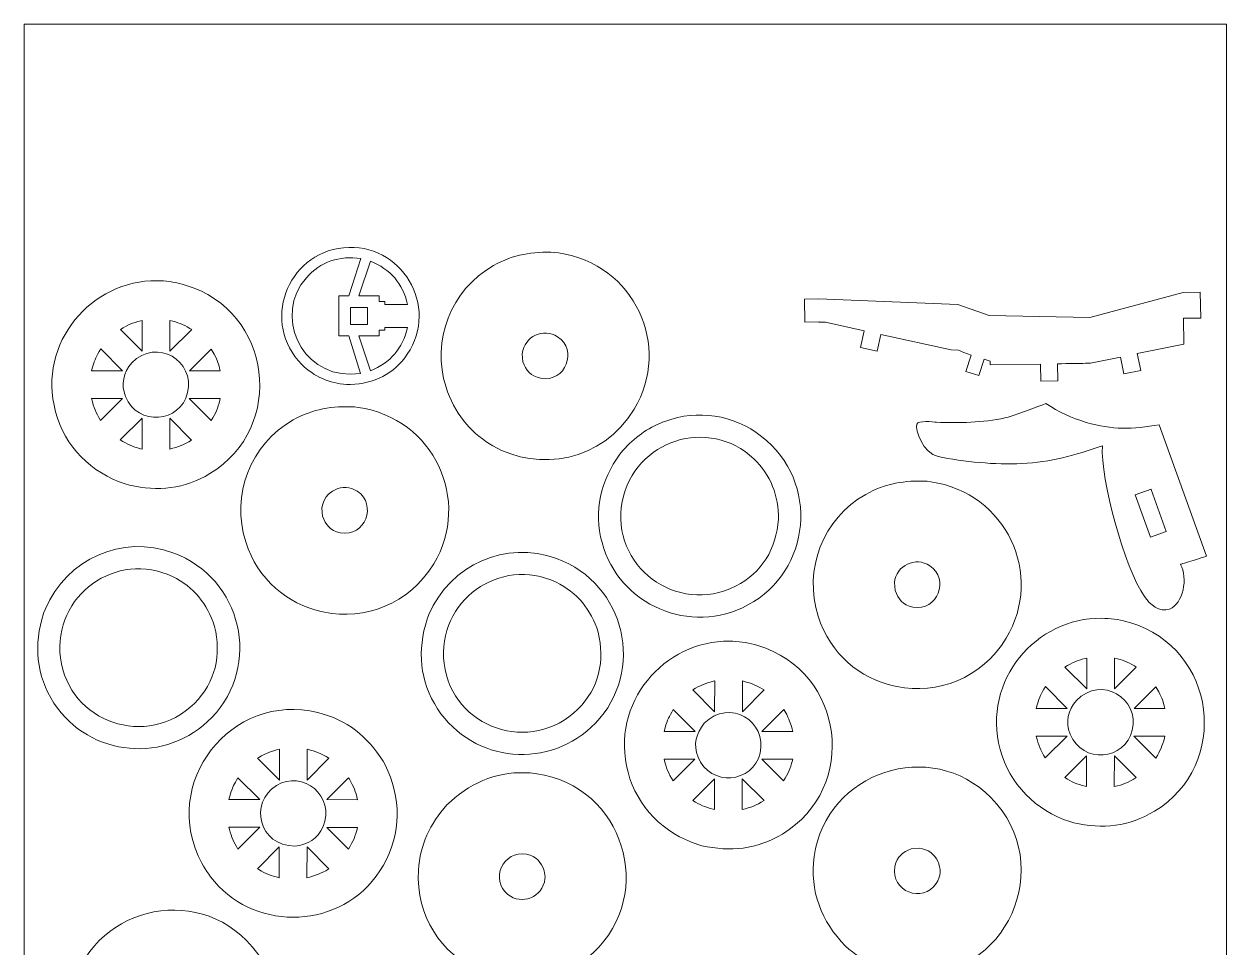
# Model space of a CAD drawing. Header units: centimetres. Extents: x -91 to 54, y -26 to 4.
# Drawn here: x 33.11 to 54.19, y -11.99 to 4.15 of the extents above; entities that cross this region are included whole.
import ezdxf

# ---------------------------------------------------------------- set-up
doc = ezdxf.new("R2010")
doc.units = ezdxf.units.CM
doc.header["$MEASUREMENT"] = 0
doc.layers.add('Camada 1', color=7, linetype='Continuous')

msp = doc.modelspace()

# ---------------------------------------------------------------- linework, layer by layer
at = {"layer": 'Camada 1', "color": 1, "lineweight": 0}
msp.add_lwpolyline([(33.11457, -25.54968), (54.11457, -25.54968), (54.11457, 4.15032), (33.11457, 4.15032), (33.11457, -25.54968)], close=True, dxfattribs=at)
at = {"layer": 'Camada 1', "lineweight": 9}
for points, knots in [([(38.74656, -2.14576), (38.74656, -2.14576), (38.80539, -2.14868), (38.80539, -2.14868), (38.80539, -2.14868), (38.80816, -2.14876), (38.81097, -2.14884), (38.81377, -2.14891), (38.81377, -2.14891), (39.22247, -2.13863), (39.57819, -1.96051), (39.80806, -1.62027), (39.80806, -1.62027), (40.37342, -0.78343), (39.70471, 0.34579), (38.69117, 0.24301), (38.69117, 0.24301), (37.69304, 0.14178), (37.25153, -1.08335), (37.96591, -1.79772), (37.96591, -1.79772), (38.18367, -2.01548), (38.44682, -2.12505), (38.74656, -2.14576)], [0, 0, 0, 0, 0.14285714, 0.14285714, 0.14285714, 0.14285714, 0.28571429, 0.28571429, 0.28571429, 0.28571429, 0.42857143, 0.42857143, 0.42857143, 0.42857143, 0.57142857, 0.57142857, 0.57142857, 0.57142857, 0.71428571, 0.71428571, 0.71428571, 0.71428571, 1, 1, 1, 1]), ([(38.99361, 0.05351), (38.62853, 0.10795), (38.28751, -0.00228), (38.04409, -0.28168), (38.04409, -0.28168), (37.47101, -0.93944), (37.94537, -1.97144), (38.81515, -1.96923), (38.81515, -1.96923), (38.81515, -1.96923), (38.98855, -1.95407), (38.98855, -1.95407), (38.98855, -1.95407), (38.98855, -1.95407), (38.78877, -1.29982), (38.78877, -1.29982), (38.78877, -1.29982), (38.78877, -1.29982), (38.61379, -1.29982), (38.61379, -1.29982), (38.61379, -1.29982), (38.61379, -1.29982), (38.61379, -0.59987), (38.61379, -0.59987), (38.61379, -0.59987), (38.61379, -0.59987), (38.78877, -0.59987), (38.78877, -0.59987), (38.78877, -0.59987), (38.78877, -0.59987), (38.99361, 0.05351), (38.99361, 0.05351)], [0, 0, 0, 0, 0.11111111, 0.11111111, 0.11111111, 0.11111111, 0.22222222, 0.22222222, 0.22222222, 0.22222222, 0.33333333, 0.33333333, 0.33333333, 0.33333333, 0.44444444, 0.44444444, 0.44444444, 0.44444444, 0.55555556, 0.55555556, 0.55555556, 0.55555556, 0.66666667, 0.66666667, 0.66666667, 0.66666667, 0.77777778, 0.77777778, 0.77777778, 0.77777778, 1, 1, 1, 1]), ([(39.81329, -0.74987), (39.72706, -0.38055), (39.5144, -0.13318), (39.16253, 0.00809), (39.16253, 0.00809), (39.16253, 0.00809), (38.96376, -0.59987), (38.96376, -0.59987), (38.96376, -0.59987), (38.96376, -0.59987), (39.31374, -0.59987), (39.31374, -0.59987), (39.31374, -0.59987), (39.31374, -0.59987), (39.31374, -0.69988), (39.31374, -0.69988), (39.31374, -0.69988), (39.31374, -0.69988), (39.41373, -0.69988), (39.41373, -0.69988), (39.41373, -0.69988), (39.41373, -0.69988), (39.41373, -0.74987), (39.41373, -0.74987), (39.41373, -0.74987), (39.41373, -0.74987), (39.81329, -0.74987), (39.81329, -0.74987)], [0, 0, 0, 0, 0.125, 0.125, 0.125, 0.125, 0.25, 0.25, 0.25, 0.25, 0.375, 0.375, 0.375, 0.375, 0.5, 0.5, 0.5, 0.5, 0.625, 0.625, 0.625, 0.625, 0.75, 0.75, 0.75, 0.75, 1, 1, 1, 1]), ([(41.24326, -3.18553), (41.24326, -3.18553), (41.30208, -3.22072), (41.30208, -3.22072), (41.30208, -3.22072), (42.10185, -3.67857), (43.2162, -3.49844), (43.76969, -2.58028), (43.76969, -2.58028), (44.43354, -1.47907), (43.77567, -0.03918), (42.45121, 0.15127), (42.45121, 0.15127), (42.45121, 0.15127), (42.38737, 0.15943), (42.38737, 0.15943), (42.38737, 0.15943), (41.99909, 0.17936), (41.65921, 0.12665), (41.31525, -0.06839), (41.31525, -0.06839), (40.56621, -0.49311), (40.22396, -1.38222), (40.48441, -2.1971), (40.48441, -2.1971), (40.62625, -2.64088), (40.90307, -2.97311), (41.24326, -3.18553)], [0, 0, 0, 0, 0.125, 0.125, 0.125, 0.125, 0.25, 0.25, 0.25, 0.25, 0.375, 0.375, 0.375, 0.375, 0.5, 0.5, 0.5, 0.5, 0.625, 0.625, 0.625, 0.625, 0.75, 0.75, 0.75, 0.75, 1, 1, 1, 1]), ([(35.49403, -0.33523), (35.49403, -0.33523), (35.43521, -0.33357), (35.43521, -0.33357), (35.43521, -0.33357), (34.29854, -0.32046), (33.33917, -1.40984), (33.66311, -2.62569), (33.66311, -2.62569), (33.8247, -3.23218), (34.28736, -3.69623), (34.88177, -3.88716), (34.88177, -3.88716), (34.88177, -3.88716), (34.95254, -3.90844), (34.95254, -3.90844), (34.95254, -3.90844), (35.45569, -4.02111), (35.91054, -3.97548), (36.35863, -3.70558), (36.35863, -3.70558), (37.69334, -2.90161), (37.45079, -0.86331), (35.92925, -0.40932), (35.92925, -0.40932), (35.78314, -0.36572), (35.63732, -0.34166), (35.49403, -0.33523)], [0, 0, 0, 0, 0.125, 0.125, 0.125, 0.125, 0.25, 0.25, 0.25, 0.25, 0.375, 0.375, 0.375, 0.375, 0.5, 0.5, 0.5, 0.5, 0.625, 0.625, 0.625, 0.625, 0.75, 0.75, 0.75, 0.75, 1, 1, 1, 1]), ([(51.39625, -1.78236), (51.39625, -1.78236), (51.45507, -1.78133), (51.45507, -1.78133), (51.45507, -1.78133), (51.59946, -1.77881), (51.74385, -1.77629), (51.74385, -1.77629), (51.74385, -1.77629), (51.74385, -1.77629), (52.26503, -1.66914), (52.26503, -1.66914), (52.26503, -1.66914), (52.26503, -1.66914), (52.32544, -1.96296), (52.32544, -1.96296), (52.32544, -1.96296), (52.32544, -1.96296), (52.61924, -1.90256), (52.61924, -1.90256), (52.61924, -1.90256), (52.61924, -1.90256), (52.55886, -1.60875), (52.55886, -1.60875), (52.55886, -1.60875), (52.55886, -1.60875), (53.37386, -1.4412), (53.37386, -1.4412), (53.37386, -1.4412), (53.37386, -1.4412), (53.36601, -0.99134), (53.36601, -0.99134), (53.36601, -0.99134), (53.36601, -0.99134), (53.66593, -0.98611), (53.66593, -0.98611), (53.66593, -0.98611), (53.66593, -0.98611), (53.65807, -0.53625), (53.65807, -0.53625), (53.65807, -0.53625), (53.65807, -0.53625), (53.35815, -0.54148), (53.35815, -0.54148), (53.35815, -0.54148), (53.35815, -0.54148), (51.72989, -0.9765), (51.72989, -0.9765), (51.72989, -0.9765), (51.72989, -0.9765), (49.97309, -0.94104), (49.97309, -0.94104), (49.97309, -0.94104), (49.97309, -0.94104), (49.42355, -0.75018), (49.42355, -0.75018), (49.42355, -0.75018), (49.42355, -0.75018), (46.9905, -0.65263), (46.9905, -0.65263), (46.9905, -0.65263), (46.9905, -0.65263), (46.7448, -0.65692), (46.7448, -0.65692), (46.7448, -0.65692), (46.7448, -0.65692), (46.75178, -1.05679), (46.75178, -1.05679), (46.75178, -1.05679), (46.75178, -1.05679), (46.99748, -1.0525), (46.99748, -1.0525), (46.99748, -1.0525), (46.99748, -1.0525), (46.9997, -1.0612), (46.9997, -1.0612), (46.9997, -1.0612), (46.9997, -1.0612), (47.11464, -1.05919), (47.11464, -1.05919), (47.11464, -1.05919), (47.11464, -1.05919), (47.78706, -1.20943), (47.78706, -1.20943), (47.78706, -1.20943), (47.78706, -1.20943), (47.72222, -1.5023), (47.72222, -1.5023), (47.72222, -1.5023), (47.72222, -1.5023), (48.01526, -1.56634), (48.01526, -1.56634), (48.01526, -1.56634), (48.01526, -1.56634), (48.07992, -1.27429), (48.07992, -1.27429), (48.07992, -1.27429), (48.07992, -1.27429), (49.30687, -1.54474), (49.30687, -1.54474), (49.30687, -1.54474), (49.30687, -1.54474), (49.43751, -1.54996), (49.43751, -1.54996), (49.43751, -1.54996), (49.43751, -1.54996), (49.52636, -1.59136), (49.52636, -1.59136), (49.52636, -1.59136), (49.52636, -1.59136), (49.65854, -1.63424), (49.65854, -1.63424), (49.65854, -1.63424), (49.65854, -1.63424), (49.56599, -1.91958), (49.56599, -1.91958), (49.56599, -1.91958), (49.56599, -1.91958), (49.78981, -1.99215), (49.78981, -1.99215), (49.78981, -1.99215), (49.78981, -1.99215), (49.88236, -1.70684), (49.88236, -1.70684), (49.88236, -1.70684), (49.88236, -1.70684), (49.98705, -1.7408), (49.98705, -1.7408), (49.98705, -1.7408), (49.98705, -1.7408), (49.98894, -1.80692), (49.98894, -1.80692), (49.98894, -1.80692), (49.98894, -1.80692), (50.86639, -1.7916), (50.86639, -1.7916), (50.86639, -1.7916), (50.86639, -1.7916), (50.87163, -2.09152), (50.87163, -2.09152), (50.87163, -2.09152), (50.87163, -2.09152), (51.17153, -2.08629), (51.17153, -2.08629), (51.17153, -2.08629), (51.17153, -2.08629), (51.1663, -1.78637), (51.1663, -1.78637), (51.1663, -1.78637), (51.1663, -1.78637), (51.27392, -1.78449), (51.39625, -1.78236)], [0, 0, 0, 0, 0.02564103, 0.02564103, 0.02564103, 0.02564103, 0.05128205, 0.05128205, 0.05128205, 0.05128205, 0.07692308, 0.07692308, 0.07692308, 0.07692308, 0.1025641, 0.1025641, 0.1025641, 0.1025641, 0.12820513, 0.12820513, 0.12820513, 0.12820513, 0.15384615, 0.15384615, 0.15384615, 0.15384615, 0.17948718, 0.17948718, 0.17948718, 0.17948718, 0.20512821, 0.20512821, 0.20512821, 0.20512821, 0.23076923, 0.23076923, 0.23076923, 0.23076923, 0.25641026, 0.25641026, 0.25641026, 0.25641026, 0.28205128, 0.28205128, 0.28205128, 0.28205128, 0.30769231, 0.30769231, 0.30769231, 0.30769231, 0.33333333, 0.33333333, 0.33333333, 0.33333333, 0.35897436, 0.35897436, 0.35897436, 0.35897436, 0.38461538, 0.38461538, 0.38461538, 0.38461538, 0.41025641, 0.41025641, 0.41025641, 0.41025641, 0.43589744, 0.43589744, 0.43589744, 0.43589744, 0.46153846, 0.46153846, 0.46153846, 0.46153846, 0.48717949, 0.48717949, 0.48717949, 0.48717949, 0.51282051, 0.51282051, 0.51282051, 0.51282051, 0.53846154, 0.53846154, 0.53846154, 0.53846154, 0.56410256, 0.56410256, 0.56410256, 0.56410256, 0.58974359, 0.58974359, 0.58974359, 0.58974359, 0.61538462, 0.61538462, 0.61538462, 0.61538462, 0.64102564, 0.64102564, 0.64102564, 0.64102564, 0.66666667, 0.66666667, 0.66666667, 0.66666667, 0.69230769, 0.69230769, 0.69230769, 0.69230769, 0.71794872, 0.71794872, 0.71794872, 0.71794872, 0.74358974, 0.74358974, 0.74358974, 0.74358974, 0.76923077, 0.76923077, 0.76923077, 0.76923077, 0.79487179, 0.79487179, 0.79487179, 0.79487179, 0.82051282, 0.82051282, 0.82051282, 0.82051282, 0.84615385, 0.84615385, 0.84615385, 0.84615385, 0.87179487, 0.87179487, 0.87179487, 0.87179487, 0.8974359, 0.8974359, 0.8974359, 0.8974359, 0.92307692, 0.92307692, 0.92307692, 0.92307692, 0.94871795, 0.94871795, 0.94871795, 0.94871795, 1, 1, 1, 1]), ([(39.11375, -1.09984), (39.11375, -1.09984), (39.11375, -0.79987), (39.11375, -0.79987), (39.11375, -0.79987), (39.11375, -0.79987), (38.81377, -0.79987), (38.81377, -0.79987), (38.81377, -0.79987), (38.81377, -0.79987), (38.81377, -1.09984), (38.81377, -1.09984), (38.81377, -1.09984), (38.81377, -1.09984), (39.11375, -1.09984), (39.11375, -1.09984)], [0, 0, 0, 0, 0.2, 0.2, 0.2, 0.2, 0.4, 0.4, 0.4, 0.4, 0.6, 0.6, 0.6, 0.6, 1, 1, 1, 1]), ([(35.15087, -1.03456), (35.00375, -1.07326), (34.92552, -1.10664), (34.79568, -1.18586), (34.79568, -1.18586), (34.79568, -1.18586), (35.17587, -1.56755), (35.17587, -1.56755), (35.17587, -1.56755), (35.17587, -1.56755), (35.17658, -1.02878), (35.17658, -1.02878), (35.17658, -1.02878), (35.17658, -1.02878), (35.15087, -1.03456), (35.15087, -1.03456)], [0, 0, 0, 0, 0.2, 0.2, 0.2, 0.2, 0.4, 0.4, 0.4, 0.4, 0.6, 0.6, 0.6, 0.6, 1, 1, 1, 1]), ([(36.00859, -1.16721), (35.88027, -1.09415), (35.80427, -1.06398), (35.66069, -1.02942), (35.66069, -1.02942), (35.66069, -1.02942), (35.65997, -1.56819), (35.65997, -1.56819), (35.65997, -1.56819), (35.65997, -1.56819), (36.04114, -1.18752), (36.04114, -1.18752), (36.04114, -1.18752), (36.04114, -1.18752), (36.00859, -1.16721), (36.00859, -1.16721)], [0, 0, 0, 0, 0.2, 0.2, 0.2, 0.2, 0.4, 0.4, 0.4, 0.4, 0.6, 0.6, 0.6, 0.6, 1, 1, 1, 1]), ([(39.1635, -1.90747), (39.51481, -1.76608), (39.72723, -1.51868), (39.81329, -1.14983), (39.81329, -1.14983), (39.81329, -1.14983), (39.41373, -1.14983), (39.41373, -1.14983), (39.41373, -1.14983), (39.41373, -1.14983), (39.41373, -1.19983), (39.41373, -1.19983), (39.41373, -1.19983), (39.41373, -1.19983), (39.31374, -1.19983), (39.31374, -1.19983), (39.31374, -1.19983), (39.31374, -1.19983), (39.31374, -1.29982), (39.31374, -1.29982), (39.31374, -1.29982), (39.31374, -1.29982), (38.96376, -1.29982), (38.96376, -1.29982), (38.96376, -1.29982), (38.96376, -1.29982), (39.1635, -1.90747), (39.1635, -1.90747)], [0, 0, 0, 0, 0.125, 0.125, 0.125, 0.125, 0.25, 0.25, 0.25, 0.25, 0.375, 0.375, 0.375, 0.375, 0.5, 0.5, 0.5, 0.5, 0.625, 0.625, 0.625, 0.625, 0.75, 0.75, 0.75, 0.75, 1, 1, 1, 1]), ([(41.82686, -1.75144), (41.88706, -1.89621), (41.95521, -2.00427), (42.13628, -2.03853), (42.13628, -2.03853), (42.57515, -2.12152), (42.78615, -1.54458), (42.43395, -1.3148), (42.43395, -1.3148), (42.18801, -1.15438), (41.8513, -1.30118), (41.81549, -1.61101), (41.81549, -1.61101), (41.81549, -1.61101), (41.82686, -1.75144), (41.82686, -1.75144)], [0, 0, 0, 0, 0.2, 0.2, 0.2, 0.2, 0.4, 0.4, 0.4, 0.4, 0.6, 0.6, 0.6, 0.6, 1, 1, 1, 1]), ([(34.99462, -1.76946), (34.85175, -1.94541), (34.7987, -2.14235), (34.88575, -2.3587), (34.88575, -2.3587), (35.09952, -2.88999), (35.84644, -2.81728), (35.97036, -2.2909), (35.97036, -2.2909), (36.10105, -1.73571), (35.4381, -1.32444), (34.99462, -1.76946)], [0, 0, 0, 0, 0.25, 0.25, 0.25, 0.25, 0.5, 0.5, 0.5, 0.5, 1, 1, 1, 1]), ([(34.30922, -1.84642), (34.30922, -1.84642), (34.29347, -1.91073), (34.29347, -1.91073), (34.29347, -1.91073), (34.29347, -1.91073), (34.83441, -1.91073), (34.83441, -1.91073), (34.83441, -1.91073), (34.83441, -1.91073), (34.45271, -1.52753), (34.45271, -1.52753), (34.45271, -1.52753), (34.37304, -1.66152), (34.35663, -1.69791), (34.30922, -1.84642)], [0, 0, 0, 0, 0.2, 0.2, 0.2, 0.2, 0.4, 0.4, 0.4, 0.4, 0.6, 0.6, 0.6, 0.6, 1, 1, 1, 1]), ([(36.43492, -1.61849), (36.43492, -1.61849), (36.38323, -1.53005), (36.38323, -1.53005), (36.38323, -1.53005), (36.38323, -1.53005), (36.00207, -1.91073), (36.00207, -1.91073), (36.00207, -1.91073), (36.00207, -1.91073), (36.54084, -1.91073), (36.54084, -1.91073), (36.54084, -1.91073), (36.50696, -1.77641), (36.49502, -1.7433), (36.43492, -1.61849)], [0, 0, 0, 0, 0.2, 0.2, 0.2, 0.2, 0.4, 0.4, 0.4, 0.4, 0.6, 0.6, 0.6, 0.6, 1, 1, 1, 1]), ([(34.83225, -2.39484), (34.83225, -2.39484), (34.29347, -2.39484), (34.29347, -2.39484), (34.29347, -2.39484), (34.33168, -2.55275), (34.36643, -2.63682), (34.45107, -2.77551), (34.45107, -2.77551), (34.45107, -2.77551), (34.83225, -2.39484), (34.83225, -2.39484)], [0, 0, 0, 0, 0.25, 0.25, 0.25, 0.25, 0.5, 0.5, 0.5, 0.5, 1, 1, 1, 1]), ([(36.53497, -2.42073), (36.53497, -2.42073), (36.54084, -2.39484), (36.54084, -2.39484), (36.54084, -2.39484), (36.54084, -2.39484), (35.99989, -2.39484), (35.99989, -2.39484), (35.99989, -2.39484), (35.99989, -2.39484), (36.38158, -2.77804), (36.38158, -2.77804), (36.38158, -2.77804), (36.46205, -2.64726), (36.49558, -2.56913), (36.53497, -2.42073)], [0, 0, 0, 0, 0.2, 0.2, 0.2, 0.2, 0.4, 0.4, 0.4, 0.4, 0.6, 0.6, 0.6, 0.6, 1, 1, 1, 1]), ([(38.3006, -6.11535), (38.3006, -6.11535), (38.35943, -6.12788), (38.35943, -6.12788), (38.35943, -6.12788), (39.05994, -6.26532), (39.83652, -5.99878), (40.26967, -5.28031), (40.26967, -5.28031), (40.93363, -4.179), (40.27544, -2.73905), (38.95119, -2.54873), (38.95119, -2.54873), (38.95119, -2.54873), (38.88737, -2.5406), (38.88737, -2.5406), (38.88737, -2.5406), (38.4992, -2.52061), (38.15906, -2.57344), (37.81524, -2.76839), (37.81524, -2.76839), (37.06621, -3.19314), (36.72394, -4.08222), (36.9844, -4.89713), (36.9844, -4.89713), (37.19821, -5.56607), (37.7187, -5.9815), (38.3006, -6.11535)], [0, 0, 0, 0, 0.125, 0.125, 0.125, 0.125, 0.25, 0.25, 0.25, 0.25, 0.375, 0.375, 0.375, 0.375, 0.5, 0.5, 0.5, 0.5, 0.625, 0.625, 0.625, 0.625, 0.75, 0.75, 0.75, 0.75, 1, 1, 1, 1]), ([(53.53541, -5.22288), (53.53541, -5.22288), (53.59164, -5.20538), (53.59164, -5.20538), (53.59164, -5.20538), (53.68704, -5.17569), (53.77034, -5.14978), (53.77034, -5.14978), (53.77034, -5.14978), (53.77034, -5.14978), (52.93839, -2.85104), (52.93839, -2.85104), (52.93839, -2.85104), (52.47931, -2.93449), (52.12126, -2.94358), (51.66688, -2.8098), (51.66688, -2.8098), (51.40524, -2.73276), (51.19171, -2.62928), (50.96321, -2.48237), (50.96321, -2.48237), (50.85646, -2.52125), (50.35362, -2.7092), (50.24617, -2.73244), (50.24617, -2.73244), (49.87534, -2.81258), (49.43042, -2.82418), (49.0504, -2.80779), (49.0504, -2.80779), (48.9925, -2.80295), (48.73, -2.76871), (48.70613, -2.84432), (48.70613, -2.84432), (48.6766, -2.93786), (48.81365, -3.35242), (49.07769, -3.40703), (49.07769, -3.40703), (49.5188, -3.49825), (50.08649, -3.55519), (50.53771, -3.52984), (50.53771, -3.52984), (51.05349, -3.50086), (51.46058, -3.39169), (51.95065, -3.21951), (51.95065, -3.21951), (51.90647, -3.7938), (52.34088, -5.36221), (52.68547, -5.85529), (52.68547, -5.85529), (52.78052, -5.99131), (52.94224, -6.14028), (53.12365, -6.07294), (53.12365, -6.07294), (53.35778, -5.98604), (53.4489, -5.52775), (53.31433, -5.29166), (53.31433, -5.29166), (53.31433, -5.29166), (53.42377, -5.25763), (53.53541, -5.22288)], [0, 0, 0, 0, 0.0625, 0.0625, 0.0625, 0.0625, 0.125, 0.125, 0.125, 0.125, 0.1875, 0.1875, 0.1875, 0.1875, 0.25, 0.25, 0.25, 0.25, 0.3125, 0.3125, 0.3125, 0.3125, 0.375, 0.375, 0.375, 0.375, 0.4375, 0.4375, 0.4375, 0.4375, 0.5, 0.5, 0.5, 0.5, 0.5625, 0.5625, 0.5625, 0.5625, 0.625, 0.625, 0.625, 0.625, 0.6875, 0.6875, 0.6875, 0.6875, 0.75, 0.75, 0.75, 0.75, 0.8125, 0.8125, 0.8125, 0.8125, 0.875, 0.875, 0.875, 0.875, 1, 1, 1, 1]), ([(35.14794, -3.27029), (35.14794, -3.27029), (35.17361, -3.27615), (35.17361, -3.27615), (35.17361, -3.27615), (35.17361, -3.27615), (35.17432, -2.73739), (35.17432, -2.73739), (35.17432, -2.73739), (35.17432, -2.73739), (34.79317, -3.11805), (34.79317, -3.11805), (34.79317, -3.11805), (34.92269, -3.19758), (35.00103, -3.23123), (35.14794, -3.27029)], [0, 0, 0, 0, 0.2, 0.2, 0.2, 0.2, 0.4, 0.4, 0.4, 0.4, 0.6, 0.6, 0.6, 0.6, 1, 1, 1, 1]), ([(35.65844, -2.73802), (35.65844, -2.73802), (35.65772, -3.27679), (35.65772, -3.27679), (35.65772, -3.27679), (35.81571, -3.23885), (35.89978, -3.20412), (36.03862, -3.1197), (36.03862, -3.1197), (36.03862, -3.1197), (35.65844, -2.73802), (35.65844, -2.73802)], [0, 0, 0, 0, 0.25, 0.25, 0.25, 0.25, 0.5, 0.5, 0.5, 0.5, 1, 1, 1, 1]), ([(44.32239, -2.78633), (44.32239, -2.78633), (44.2674, -2.8072), (44.2674, -2.8072), (44.2674, -2.8072), (44.00964, -2.90994), (43.77119, -3.07501), (43.57507, -3.30003), (43.57507, -3.30003), (43.57507, -3.30003), (43.51903, -3.36722), (43.51903, -3.36722), (43.51903, -3.36722), (43.18893, -3.8259), (43.05926, -4.36088), (43.20923, -4.91183), (43.20923, -4.91183), (43.50819, -6.01014), (44.75096, -6.54071), (45.75724, -6.00175), (45.75724, -6.00175), (46.8596, -5.41132), (47.01833, -3.85501), (45.99681, -3.05419), (45.99681, -3.05419), (45.50547, -2.66901), (44.87422, -2.58731), (44.32239, -2.78633)], [0, 0, 0, 0, 0.125, 0.125, 0.125, 0.125, 0.25, 0.25, 0.25, 0.25, 0.375, 0.375, 0.375, 0.375, 0.5, 0.5, 0.5, 0.5, 0.625, 0.625, 0.625, 0.625, 0.75, 0.75, 0.75, 0.75, 1, 1, 1, 1]), ([(46.2914, -4.50298), (46.29074, -4.09393), (46.16146, -3.73362), (45.86131, -3.44804), (45.86131, -3.44804), (45.08066, -2.70529), (43.77053, -3.11065), (43.56197, -4.19685), (43.56197, -4.19685), (43.34771, -5.3127), (44.5125, -6.19278), (45.54074, -5.67453), (45.54074, -5.67453), (46.00472, -5.44068), (46.25365, -5.01596), (46.2914, -4.50298)], [0, 0, 0, 0, 0.2, 0.2, 0.2, 0.2, 0.4, 0.4, 0.4, 0.4, 0.6, 0.6, 0.6, 0.6, 1, 1, 1, 1]), ([(38.32685, -4.45142), (38.38705, -4.59622), (38.45524, -4.70428), (38.63628, -4.73853), (38.63628, -4.73853), (39.07518, -4.82154), (39.28611, -4.2445), (38.93393, -4.01481), (38.93393, -4.01481), (38.68774, -3.85425), (38.35124, -4.00146), (38.31547, -4.31104), (38.31547, -4.31104), (38.31547, -4.31104), (38.32685, -4.45142), (38.32685, -4.45142)], [0, 0, 0, 0, 0.2, 0.2, 0.2, 0.2, 0.4, 0.4, 0.4, 0.4, 0.6, 0.6, 0.6, 0.6, 1, 1, 1, 1]), ([(48.3006, -7.41535), (48.3006, -7.41535), (48.35943, -7.42788), (48.35943, -7.42788), (48.35943, -7.42788), (49.05995, -7.56532), (49.83652, -7.29877), (50.26967, -6.5803), (50.26967, -6.5803), (50.93363, -5.479), (50.27544, -4.03904), (48.95119, -3.84873), (48.95119, -3.84873), (48.95119, -3.84873), (48.88737, -3.8406), (48.88737, -3.8406), (48.88737, -3.8406), (48.4992, -3.82061), (48.15906, -3.87343), (47.81524, -4.06839), (47.81524, -4.06839), (47.06622, -4.49314), (46.72395, -5.38222), (46.9844, -6.19713), (46.9844, -6.19713), (47.19822, -6.86607), (47.7187, -7.28149), (48.3006, -7.41535)], [0, 0, 0, 0, 0.125, 0.125, 0.125, 0.125, 0.25, 0.25, 0.25, 0.25, 0.375, 0.375, 0.375, 0.375, 0.5, 0.5, 0.5, 0.5, 0.625, 0.625, 0.625, 0.625, 0.75, 0.75, 0.75, 0.75, 1, 1, 1, 1]), ([(52.80341, -3.98305), (52.80341, -3.98305), (52.80138, -3.97753), (52.80138, -3.97753), (52.80138, -3.97753), (52.80138, -3.97753), (52.52416, -4.0762), (52.52416, -4.0762), (52.52416, -4.0762), (52.52416, -4.0762), (52.78719, -4.8156), (52.78719, -4.8156), (52.78719, -4.8156), (52.78719, -4.8156), (53.06438, -4.71665), (53.06438, -4.71665), (53.06438, -4.71665), (53.06438, -4.71665), (52.80341, -3.98305), (52.80341, -3.98305)], [0, 0, 0, 0, 0.16666667, 0.16666667, 0.16666667, 0.16666667, 0.33333333, 0.33333333, 0.33333333, 0.33333333, 0.5, 0.5, 0.5, 0.5, 0.66666667, 0.66666667, 0.66666667, 0.66666667, 1, 1, 1, 1]), ([(33.48541, -6.07029), (33.48541, -6.07029), (33.46037, -6.13284), (33.46037, -6.13284), (33.46037, -6.13284), (33.45603, -6.14365), (33.45289, -6.15152), (33.45289, -6.15152), (33.45289, -6.15152), (33.28067, -6.68973), (33.3227, -7.23867), (33.63556, -7.71624), (33.63556, -7.71624), (34.25936, -8.6685), (35.60508, -8.78892), (36.39566, -7.96545), (36.39566, -7.96545), (37.26125, -7.06387), (36.93224, -5.53442), (35.71267, -5.08813), (35.71267, -5.08813), (34.83026, -4.76523), (33.85864, -5.19424), (33.48541, -6.07029)], [0, 0, 0, 0, 0.14285714, 0.14285714, 0.14285714, 0.14285714, 0.28571429, 0.28571429, 0.28571429, 0.28571429, 0.42857143, 0.42857143, 0.42857143, 0.42857143, 0.57142857, 0.57142857, 0.57142857, 0.57142857, 0.71428571, 0.71428571, 0.71428571, 0.71428571, 1, 1, 1, 1]), ([(36.44054, -6.37498), (36.31349, -5.98618), (36.07923, -5.68341), (35.7055, -5.50458), (35.7055, -5.50458), (34.73274, -5.03914), (33.61279, -5.83065), (33.7501, -6.92727), (33.7501, -6.92727), (33.89125, -8.05479), (35.271, -8.53177), (36.08865, -7.72115), (36.08865, -7.72115), (36.45765, -7.35532), (36.56317, -6.87455), (36.44054, -6.37498)], [0, 0, 0, 0, 0.2, 0.2, 0.2, 0.2, 0.4, 0.4, 0.4, 0.4, 0.6, 0.6, 0.6, 0.6, 1, 1, 1, 1]), ([(40.18541, -6.17029), (40.18541, -6.17029), (40.16037, -6.23284), (40.16037, -6.23284), (40.16037, -6.23284), (40.15603, -6.24365), (40.15289, -6.25152), (40.15289, -6.25152), (40.15289, -6.25152), (39.98066, -6.78973), (40.0227, -7.33866), (40.33556, -7.81624), (40.33556, -7.81624), (40.95936, -8.7685), (42.30507, -8.88892), (43.09566, -8.06545), (43.09566, -8.06545), (43.96124, -7.16387), (43.63223, -5.63442), (42.41267, -5.18813), (42.41267, -5.18813), (41.53026, -4.86523), (40.55863, -5.29424), (40.18541, -6.17029)], [0, 0, 0, 0, 0.14285714, 0.14285714, 0.14285714, 0.14285714, 0.28571429, 0.28571429, 0.28571429, 0.28571429, 0.42857143, 0.42857143, 0.42857143, 0.42857143, 0.57142857, 0.57142857, 0.57142857, 0.57142857, 0.71428571, 0.71428571, 0.71428571, 0.71428571, 1, 1, 1, 1]), ([(43.14054, -6.47497), (43.01349, -6.08618), (42.77922, -5.7834), (42.40549, -5.60458), (42.40549, -5.60458), (41.43274, -5.13914), (40.31278, -5.93065), (40.4501, -7.02726), (40.4501, -7.02726), (40.59125, -8.15479), (41.971, -8.63177), (42.78864, -7.82115), (42.78864, -7.82115), (43.15764, -7.45532), (43.26316, -6.97455), (43.14054, -6.47497)], [0, 0, 0, 0, 0.2, 0.2, 0.2, 0.2, 0.4, 0.4, 0.4, 0.4, 0.6, 0.6, 0.6, 0.6, 1, 1, 1, 1]), ([(48.32685, -5.75142), (48.38705, -5.89622), (48.45524, -6.00428), (48.63629, -6.03853), (48.63629, -6.03853), (49.07518, -6.12154), (49.28611, -5.54449), (48.93393, -5.31481), (48.93393, -5.31481), (48.68775, -5.15424), (48.35124, -5.30146), (48.31547, -5.61103), (48.31547, -5.61103), (48.31547, -5.61103), (48.32685, -5.75142), (48.32685, -5.75142)], [0, 0, 0, 0, 0.2, 0.2, 0.2, 0.2, 0.4, 0.4, 0.4, 0.4, 0.6, 0.6, 0.6, 0.6, 1, 1, 1, 1]), ([(51.99403, -6.23523), (51.99403, -6.23523), (51.9352, -6.23357), (51.9352, -6.23357), (51.9352, -6.23357), (50.79853, -6.22046), (49.83917, -7.30984), (50.16311, -8.52569), (50.16311, -8.52569), (50.3247, -9.13218), (50.78736, -9.59623), (51.38177, -9.78716), (51.38177, -9.78716), (51.38177, -9.78716), (51.45253, -9.80844), (51.45253, -9.80844), (51.45253, -9.80844), (51.95569, -9.92111), (52.41053, -9.87548), (52.85863, -9.60558), (52.85863, -9.60558), (54.19333, -8.8016), (53.95079, -6.76331), (52.42925, -6.30932), (52.42925, -6.30932), (52.28313, -6.26572), (52.13732, -6.24166), (51.99403, -6.23523)], [0, 0, 0, 0, 0.125, 0.125, 0.125, 0.125, 0.25, 0.25, 0.25, 0.25, 0.375, 0.375, 0.375, 0.375, 0.5, 0.5, 0.5, 0.5, 0.625, 0.625, 0.625, 0.625, 0.75, 0.75, 0.75, 0.75, 1, 1, 1, 1]), ([(45.49403, -6.63523), (45.49403, -6.63523), (45.4352, -6.63357), (45.4352, -6.63357), (45.4352, -6.63357), (44.29853, -6.62047), (43.33917, -7.70984), (43.66311, -8.92569), (43.66311, -8.92569), (43.8247, -9.53219), (44.28735, -9.99623), (44.88177, -10.18716), (44.88177, -10.18716), (44.88177, -10.18716), (44.95253, -10.20844), (44.95253, -10.20844), (44.95253, -10.20844), (45.45568, -10.32111), (45.91053, -10.27548), (46.35863, -10.00559), (46.35863, -10.00559), (47.69333, -9.20161), (47.45079, -7.16331), (45.92925, -6.70933), (45.92925, -6.70933), (45.78313, -6.66573), (45.63732, -6.64167), (45.49403, -6.63523)], [0, 0, 0, 0, 0.125, 0.125, 0.125, 0.125, 0.25, 0.25, 0.25, 0.25, 0.375, 0.375, 0.375, 0.375, 0.5, 0.5, 0.5, 0.5, 0.625, 0.625, 0.625, 0.625, 0.75, 0.75, 0.75, 0.75, 1, 1, 1, 1]), ([(51.65086, -6.93456), (51.50375, -6.97326), (51.42552, -7.00664), (51.29568, -7.08586), (51.29568, -7.08586), (51.29568, -7.08586), (51.67586, -7.46755), (51.67586, -7.46755), (51.67586, -7.46755), (51.67586, -7.46755), (51.67658, -6.92878), (51.67658, -6.92878), (51.67658, -6.92878), (51.67658, -6.92878), (51.65086, -6.93456), (51.65086, -6.93456)], [0, 0, 0, 0, 0.2, 0.2, 0.2, 0.2, 0.4, 0.4, 0.4, 0.4, 0.6, 0.6, 0.6, 0.6, 1, 1, 1, 1]), ([(52.50859, -7.0672), (52.38026, -6.99415), (52.30426, -6.96398), (52.16069, -6.92942), (52.16069, -6.92942), (52.16069, -6.92942), (52.15997, -7.46819), (52.15997, -7.46819), (52.15997, -7.46819), (52.15997, -7.46819), (52.54113, -7.08752), (52.54113, -7.08752), (52.54113, -7.08752), (52.54113, -7.08752), (52.50859, -7.0672), (52.50859, -7.0672)], [0, 0, 0, 0, 0.2, 0.2, 0.2, 0.2, 0.4, 0.4, 0.4, 0.4, 0.6, 0.6, 0.6, 0.6, 1, 1, 1, 1]), ([(45.15086, -7.33456), (45.00374, -7.37327), (44.92552, -7.40664), (44.79567, -7.48587), (44.79567, -7.48587), (44.79567, -7.48587), (45.17586, -7.86755), (45.17586, -7.86755), (45.17586, -7.86755), (45.17586, -7.86755), (45.17658, -7.32879), (45.17658, -7.32879), (45.17658, -7.32879), (45.17658, -7.32879), (45.15086, -7.33456), (45.15086, -7.33456)], [0, 0, 0, 0, 0.2, 0.2, 0.2, 0.2, 0.4, 0.4, 0.4, 0.4, 0.6, 0.6, 0.6, 0.6, 1, 1, 1, 1]), ([(46.00859, -7.46721), (45.88026, -7.39415), (45.80426, -7.36399), (45.66068, -7.32942), (45.66068, -7.32942), (45.66068, -7.32942), (45.65997, -7.8682), (45.65997, -7.8682), (45.65997, -7.8682), (45.65997, -7.8682), (46.04113, -7.48753), (46.04113, -7.48753), (46.04113, -7.48753), (46.04113, -7.48753), (46.00859, -7.46721), (46.00859, -7.46721)], [0, 0, 0, 0, 0.2, 0.2, 0.2, 0.2, 0.4, 0.4, 0.4, 0.4, 0.6, 0.6, 0.6, 0.6, 1, 1, 1, 1]), ([(51.49462, -7.66946), (51.35175, -7.8454), (51.2987, -8.04235), (51.38575, -8.2587), (51.38575, -8.2587), (51.59952, -8.78999), (52.34644, -8.71728), (52.47036, -8.1909), (52.47036, -8.1909), (52.60105, -7.63571), (51.9381, -7.22444), (51.49462, -7.66946)], [0, 0, 0, 0, 0.25, 0.25, 0.25, 0.25, 0.5, 0.5, 0.5, 0.5, 1, 1, 1, 1]), ([(36.47536, -10.87652), (36.47536, -10.87652), (36.51578, -10.91929), (36.51578, -10.91929), (36.51578, -10.91929), (37.31026, -11.7323), (38.75894, -11.64037), (39.38962, -10.55158), (39.38962, -10.55158), (39.70421, -10.00846), (39.70519, -9.35318), (39.41989, -8.79786), (39.41989, -8.79786), (39.41989, -8.79786), (39.3849, -8.73277), (39.3849, -8.73277), (39.3849, -8.73277), (39.10879, -8.29732), (38.75489, -8.00796), (38.2472, -7.88196), (38.2472, -7.88196), (36.73492, -7.50667), (35.46513, -9.11947), (36.22, -10.51638), (36.22, -10.51638), (36.2925, -10.65053), (36.37859, -10.77065), (36.47536, -10.87652)], [0, 0, 0, 0, 0.125, 0.125, 0.125, 0.125, 0.25, 0.25, 0.25, 0.25, 0.375, 0.375, 0.375, 0.375, 0.5, 0.5, 0.5, 0.5, 0.625, 0.625, 0.625, 0.625, 0.75, 0.75, 0.75, 0.75, 1, 1, 1, 1]), ([(50.80922, -7.74642), (50.80922, -7.74642), (50.79346, -7.81073), (50.79346, -7.81073), (50.79346, -7.81073), (50.79346, -7.81073), (51.3344, -7.81073), (51.3344, -7.81073), (51.3344, -7.81073), (51.3344, -7.81073), (50.95271, -7.42753), (50.95271, -7.42753), (50.95271, -7.42753), (50.87304, -7.56152), (50.85663, -7.59791), (50.80922, -7.74642)], [0, 0, 0, 0, 0.2, 0.2, 0.2, 0.2, 0.4, 0.4, 0.4, 0.4, 0.6, 0.6, 0.6, 0.6, 1, 1, 1, 1]), ([(52.93492, -7.51849), (52.93492, -7.51849), (52.88323, -7.43005), (52.88323, -7.43005), (52.88323, -7.43005), (52.88323, -7.43005), (52.50206, -7.81073), (52.50206, -7.81073), (52.50206, -7.81073), (52.50206, -7.81073), (53.04084, -7.81073), (53.04084, -7.81073), (53.04084, -7.81073), (53.00696, -7.6764), (52.99502, -7.6433), (52.93492, -7.51849)], [0, 0, 0, 0, 0.2, 0.2, 0.2, 0.2, 0.4, 0.4, 0.4, 0.4, 0.6, 0.6, 0.6, 0.6, 1, 1, 1, 1]), ([(44.99461, -8.06947), (44.85174, -8.24541), (44.7987, -8.44235), (44.88574, -8.6587), (44.88574, -8.6587), (45.09952, -9.19), (45.84644, -9.11728), (45.97035, -8.5909), (45.97035, -8.5909), (46.10105, -8.03571), (45.4381, -7.62444), (44.99461, -8.06947)], [0, 0, 0, 0, 0.25, 0.25, 0.25, 0.25, 0.5, 0.5, 0.5, 0.5, 1, 1, 1, 1]), ([(44.30921, -8.14642), (44.30921, -8.14642), (44.29346, -8.21074), (44.29346, -8.21074), (44.29346, -8.21074), (44.29346, -8.21074), (44.8344, -8.21074), (44.8344, -8.21074), (44.8344, -8.21074), (44.8344, -8.21074), (44.45271, -7.82754), (44.45271, -7.82754), (44.45271, -7.82754), (44.37304, -7.96153), (44.35663, -7.99791), (44.30921, -8.14642)], [0, 0, 0, 0, 0.2, 0.2, 0.2, 0.2, 0.4, 0.4, 0.4, 0.4, 0.6, 0.6, 0.6, 0.6, 1, 1, 1, 1]), ([(46.43492, -7.91849), (46.43492, -7.91849), (46.38323, -7.83006), (46.38323, -7.83006), (46.38323, -7.83006), (46.38323, -7.83006), (46.00206, -8.21074), (46.00206, -8.21074), (46.00206, -8.21074), (46.00206, -8.21074), (46.54084, -8.21074), (46.54084, -8.21074), (46.54084, -8.21074), (46.50695, -8.07641), (46.49501, -8.0433), (46.43492, -7.91849)], [0, 0, 0, 0, 0.2, 0.2, 0.2, 0.2, 0.4, 0.4, 0.4, 0.4, 0.6, 0.6, 0.6, 0.6, 1, 1, 1, 1]), ([(48.54232, -12.45779), (48.54232, -12.45779), (48.60115, -12.46221), (48.60115, -12.46221), (48.60115, -12.46221), (50.26467, -12.56174), (51.17664, -10.55433), (50.00042, -9.36657), (50.00042, -9.36657), (48.95754, -8.31347), (47.12852, -8.90625), (46.91556, -10.39682), (46.91556, -10.39682), (46.83028, -10.99365), (47.04355, -11.53807), (47.46225, -11.96375), (47.46225, -11.96375), (47.78044, -12.24427), (48.11987, -12.41942), (48.54232, -12.45779)], [0, 0, 0, 0, 0.16666667, 0.16666667, 0.16666667, 0.16666667, 0.33333333, 0.33333333, 0.33333333, 0.33333333, 0.5, 0.5, 0.5, 0.5, 0.66666667, 0.66666667, 0.66666667, 0.66666667, 1, 1, 1, 1]), ([(51.33225, -8.29484), (51.33225, -8.29484), (50.79346, -8.29484), (50.79346, -8.29484), (50.79346, -8.29484), (50.83168, -8.45275), (50.86643, -8.53682), (50.95106, -8.67551), (50.95106, -8.67551), (50.95106, -8.67551), (51.33225, -8.29484), (51.33225, -8.29484)], [0, 0, 0, 0, 0.25, 0.25, 0.25, 0.25, 0.5, 0.5, 0.5, 0.5, 1, 1, 1, 1]), ([(53.03497, -8.32073), (53.03497, -8.32073), (53.04084, -8.29484), (53.04084, -8.29484), (53.04084, -8.29484), (53.04084, -8.29484), (52.49989, -8.29484), (52.49989, -8.29484), (52.49989, -8.29484), (52.49989, -8.29484), (52.88158, -8.67804), (52.88158, -8.67804), (52.88158, -8.67804), (52.96205, -8.54726), (52.99558, -8.46913), (53.03497, -8.32073)], [0, 0, 0, 0, 0.2, 0.2, 0.2, 0.2, 0.4, 0.4, 0.4, 0.4, 0.6, 0.6, 0.6, 0.6, 1, 1, 1, 1]), ([(37.21398, -8.66579), (37.21398, -8.66579), (37.19152, -8.67995), (37.19152, -8.67995), (37.19152, -8.67995), (37.19152, -8.67995), (37.57403, -9.06246), (37.57403, -9.06246), (37.57403, -9.06246), (37.57403, -9.06246), (37.5751, -8.5216), (37.5751, -8.5216), (37.5751, -8.5216), (37.42572, -8.55717), (37.34677, -8.58871), (37.21398, -8.66579)], [0, 0, 0, 0, 0.2, 0.2, 0.2, 0.2, 0.4, 0.4, 0.4, 0.4, 0.6, 0.6, 0.6, 0.6, 1, 1, 1, 1]), ([(38.05813, -9.06124), (38.05813, -9.06124), (38.43961, -8.68077), (38.43961, -8.68077), (38.43961, -8.68077), (38.30107, -8.59589), (38.21707, -8.561), (38.0592, -8.52252), (38.0592, -8.52252), (38.0592, -8.52252), (38.05813, -9.06124), (38.05813, -9.06124)], [0, 0, 0, 0, 0.25, 0.25, 0.25, 0.25, 0.5, 0.5, 0.5, 0.5, 1, 1, 1, 1]), ([(51.64793, -9.17029), (51.64793, -9.17029), (51.6736, -9.17615), (51.6736, -9.17615), (51.6736, -9.17615), (51.6736, -9.17615), (51.67432, -8.63739), (51.67432, -8.63739), (51.67432, -8.63739), (51.67432, -8.63739), (51.29317, -9.01805), (51.29317, -9.01805), (51.29317, -9.01805), (51.42269, -9.09758), (51.50103, -9.13123), (51.64793, -9.17029)], [0, 0, 0, 0, 0.2, 0.2, 0.2, 0.2, 0.4, 0.4, 0.4, 0.4, 0.6, 0.6, 0.6, 0.6, 1, 1, 1, 1]), ([(52.15844, -8.63802), (52.15844, -8.63802), (52.15772, -9.17679), (52.15772, -9.17679), (52.15772, -9.17679), (52.31571, -9.13885), (52.39978, -9.10412), (52.53862, -9.0197), (52.53862, -9.0197), (52.53862, -9.0197), (52.15844, -8.63802), (52.15844, -8.63802)], [0, 0, 0, 0, 0.25, 0.25, 0.25, 0.25, 0.5, 0.5, 0.5, 0.5, 1, 1, 1, 1]), ([(44.83225, -8.69484), (44.83225, -8.69484), (44.29346, -8.69484), (44.29346, -8.69484), (44.29346, -8.69484), (44.33167, -8.85275), (44.36643, -8.93682), (44.45106, -9.07551), (44.45106, -9.07551), (44.45106, -9.07551), (44.83225, -8.69484), (44.83225, -8.69484)], [0, 0, 0, 0, 0.25, 0.25, 0.25, 0.25, 0.5, 0.5, 0.5, 0.5, 1, 1, 1, 1]), ([(46.53497, -8.72074), (46.53497, -8.72074), (46.54084, -8.69484), (46.54084, -8.69484), (46.54084, -8.69484), (46.54084, -8.69484), (45.99988, -8.69484), (45.99988, -8.69484), (45.99988, -8.69484), (45.99988, -8.69484), (46.38158, -9.07804), (46.38158, -9.07804), (46.38158, -9.07804), (46.46205, -8.94727), (46.49558, -8.86914), (46.53497, -8.72074)], [0, 0, 0, 0, 0.2, 0.2, 0.2, 0.2, 0.4, 0.4, 0.4, 0.4, 0.6, 0.6, 0.6, 0.6, 1, 1, 1, 1]), ([(36.71745, -9.30381), (36.71745, -9.30381), (36.69147, -9.40289), (36.69147, -9.40289), (36.69147, -9.40289), (36.69147, -9.40289), (37.23018, -9.40323), (37.23018, -9.40323), (37.23018, -9.40323), (37.23018, -9.40323), (36.84921, -9.02226), (36.84921, -9.02226), (36.84921, -9.02226), (36.77818, -9.14121), (36.76321, -9.17306), (36.71745, -9.30381)], [0, 0, 0, 0, 0.2, 0.2, 0.2, 0.2, 0.4, 0.4, 0.4, 0.4, 0.6, 0.6, 0.6, 0.6, 1, 1, 1, 1]), ([(37.84266, -10.2155), (38.06809, -10.19212), (38.24486, -10.09037), (38.33629, -9.87583), (38.33629, -9.87583), (38.56081, -9.34899), (37.98124, -8.87226), (37.52141, -9.15684), (37.52141, -9.15684), (37.03642, -9.457), (37.21439, -10.21659), (37.84266, -10.2155)], [0, 0, 0, 0, 0.25, 0.25, 0.25, 0.25, 0.5, 0.5, 0.5, 0.5, 1, 1, 1, 1]), ([(38.79549, -9.04585), (38.79549, -9.04585), (38.78148, -9.02355), (38.78148, -9.02355), (38.78148, -9.02355), (38.78148, -9.02355), (38.40002, -9.404), (38.40002, -9.404), (38.40002, -9.404), (38.40002, -9.404), (38.9387, -9.40435), (38.9387, -9.40435), (38.9387, -9.40435), (38.90335, -9.25653), (38.87175, -9.17734), (38.79549, -9.04585)], [0, 0, 0, 0, 0.2, 0.2, 0.2, 0.2, 0.4, 0.4, 0.4, 0.4, 0.6, 0.6, 0.6, 0.6, 1, 1, 1, 1]), ([(41.91876, -8.93544), (41.91876, -8.93544), (41.85994, -8.93281), (41.85994, -8.93281), (41.85994, -8.93281), (41.34467, -8.91818), (40.87624, -9.12765), (40.50047, -9.49736), (40.50047, -9.49736), (40.20704, -9.83024), (40.02887, -10.18622), (40.00196, -10.63632), (40.00196, -10.63632), (39.90417, -12.27204), (41.85036, -13.19084), (43.05155, -12.08001), (43.05155, -12.08001), (44.16586, -11.0495), (43.58249, -9.16705), (42.0675, -8.95063), (42.0675, -8.95063), (42.01754, -8.9435), (41.96795, -8.93844), (41.91876, -8.93544)], [0, 0, 0, 0, 0.14285714, 0.14285714, 0.14285714, 0.14285714, 0.28571429, 0.28571429, 0.28571429, 0.28571429, 0.42857143, 0.42857143, 0.42857143, 0.42857143, 0.57142857, 0.57142857, 0.57142857, 0.57142857, 0.71428571, 0.71428571, 0.71428571, 0.71428571, 1, 1, 1, 1]), ([(45.14793, -9.57029), (45.14793, -9.57029), (45.1736, -9.57615), (45.1736, -9.57615), (45.1736, -9.57615), (45.1736, -9.57615), (45.17432, -9.0374), (45.17432, -9.0374), (45.17432, -9.0374), (45.17432, -9.0374), (44.79317, -9.41806), (44.79317, -9.41806), (44.79317, -9.41806), (44.92268, -9.49759), (45.00103, -9.53123), (45.14793, -9.57029)], [0, 0, 0, 0, 0.2, 0.2, 0.2, 0.2, 0.4, 0.4, 0.4, 0.4, 0.6, 0.6, 0.6, 0.6, 1, 1, 1, 1]), ([(45.65844, -9.03802), (45.65844, -9.03802), (45.65772, -9.5768), (45.65772, -9.5768), (45.65772, -9.5768), (45.81571, -9.53886), (45.89978, -9.50413), (46.03861, -9.4197), (46.03861, -9.4197), (46.03861, -9.4197), (45.65844, -9.03802), (45.65844, -9.03802)], [0, 0, 0, 0, 0.25, 0.25, 0.25, 0.25, 0.5, 0.5, 0.5, 0.5, 1, 1, 1, 1]), ([(36.69981, -9.92437), (36.73889, -10.06678), (36.7713, -10.14185), (36.84838, -10.26781), (36.84838, -10.26781), (36.84838, -10.26781), (37.22986, -9.88735), (37.22986, -9.88735), (37.22986, -9.88735), (37.22986, -9.88735), (36.69116, -9.887), (36.69116, -9.887), (36.69116, -9.887), (36.69116, -9.887), (36.69981, -9.92437), (36.69981, -9.92437)], [0, 0, 0, 0, 0.2, 0.2, 0.2, 0.2, 0.4, 0.4, 0.4, 0.4, 0.6, 0.6, 0.6, 0.6, 1, 1, 1, 1]), ([(38.39967, -9.8881), (38.39967, -9.8881), (38.78065, -10.26908), (38.78065, -10.26908), (38.78065, -10.26908), (38.86529, -10.13041), (38.90016, -10.04639), (38.93839, -9.88847), (38.93839, -9.88847), (38.93839, -9.88847), (38.39967, -9.8881), (38.39967, -9.8881)], [0, 0, 0, 0, 0.25, 0.25, 0.25, 0.25, 0.5, 0.5, 0.5, 0.5, 1, 1, 1, 1]), ([(37.21252, -10.62467), (37.34391, -10.70133), (37.42283, -10.73305), (37.57066, -10.76884), (37.57066, -10.76884), (37.57066, -10.76884), (37.57172, -10.23012), (37.57172, -10.23012), (37.57172, -10.23012), (37.57172, -10.23012), (37.19025, -10.61057), (37.19025, -10.61057), (37.19025, -10.61057), (37.19025, -10.61057), (37.21252, -10.62467), (37.21252, -10.62467)], [0, 0, 0, 0, 0.2, 0.2, 0.2, 0.2, 0.4, 0.4, 0.4, 0.4, 0.6, 0.6, 0.6, 0.6, 1, 1, 1, 1]), ([(38.38172, -10.64574), (38.38172, -10.64574), (38.43834, -10.6114), (38.43834, -10.6114), (38.43834, -10.6114), (38.43834, -10.6114), (38.05584, -10.22889), (38.05584, -10.22889), (38.05584, -10.22889), (38.05584, -10.22889), (38.05477, -10.76976), (38.05477, -10.76976), (38.05477, -10.76976), (38.20585, -10.73135), (38.24319, -10.71722), (38.38172, -10.64574)], [0, 0, 0, 0, 0.2, 0.2, 0.2, 0.2, 0.4, 0.4, 0.4, 0.4, 0.6, 0.6, 0.6, 0.6, 1, 1, 1, 1]), ([(42.20122, -10.6467), (42.141, -10.50183), (42.07287, -10.39388), (41.89176, -10.35958), (41.89176, -10.35958), (41.47322, -10.28034), (41.25173, -10.80857), (41.56197, -11.05997), (41.56197, -11.05997), (41.8018, -11.25431), (42.17462, -11.11567), (42.21259, -10.7871), (42.21259, -10.7871), (42.21801, -10.74018), (42.20733, -10.69314), (42.20122, -10.6467)], [0, 0, 0, 0, 0.2, 0.2, 0.2, 0.2, 0.4, 0.4, 0.4, 0.4, 0.6, 0.6, 0.6, 0.6, 1, 1, 1, 1]), ([(48.61151, -10.26312), (48.46671, -10.32333), (48.35867, -10.39148), (48.32442, -10.57257), (48.32442, -10.57257), (48.24142, -11.01139), (48.81834, -11.22243), (49.04812, -10.87022), (49.04812, -10.87022), (49.20871, -10.62406), (49.06148, -10.28753), (48.75192, -10.25175), (48.75192, -10.25175), (48.75192, -10.25175), (48.61151, -10.26312), (48.61151, -10.26312)], [0, 0, 0, 0, 0.2, 0.2, 0.2, 0.2, 0.4, 0.4, 0.4, 0.4, 0.6, 0.6, 0.6, 0.6, 1, 1, 1, 1]), ([(34.44112, -14.44195), (34.44112, -14.44195), (34.49994, -14.49636), (34.49994, -14.49636), (34.49994, -14.49636), (34.82205, -14.77033), (35.168, -14.93633), (35.60115, -14.9622), (35.60115, -14.9622), (37.26488, -15.06162), (38.17655, -13.05418), (37.00042, -11.86655), (37.00042, -11.86655), (35.95795, -10.81387), (34.1288, -11.4056), (33.91557, -12.89681), (33.91557, -12.89681), (33.83167, -13.48351), (34.03645, -14.01953), (34.44112, -14.44195)], [0, 0, 0, 0, 0.16666667, 0.16666667, 0.16666667, 0.16666667, 0.33333333, 0.33333333, 0.33333333, 0.33333333, 0.5, 0.5, 0.5, 0.5, 0.66666667, 0.66666667, 0.66666667, 0.66666667, 1, 1, 1, 1])]:
    msp.add_open_spline(points, degree=3, knots=knots, dxfattribs=at)

doc.saveas('drawing.dxf')
